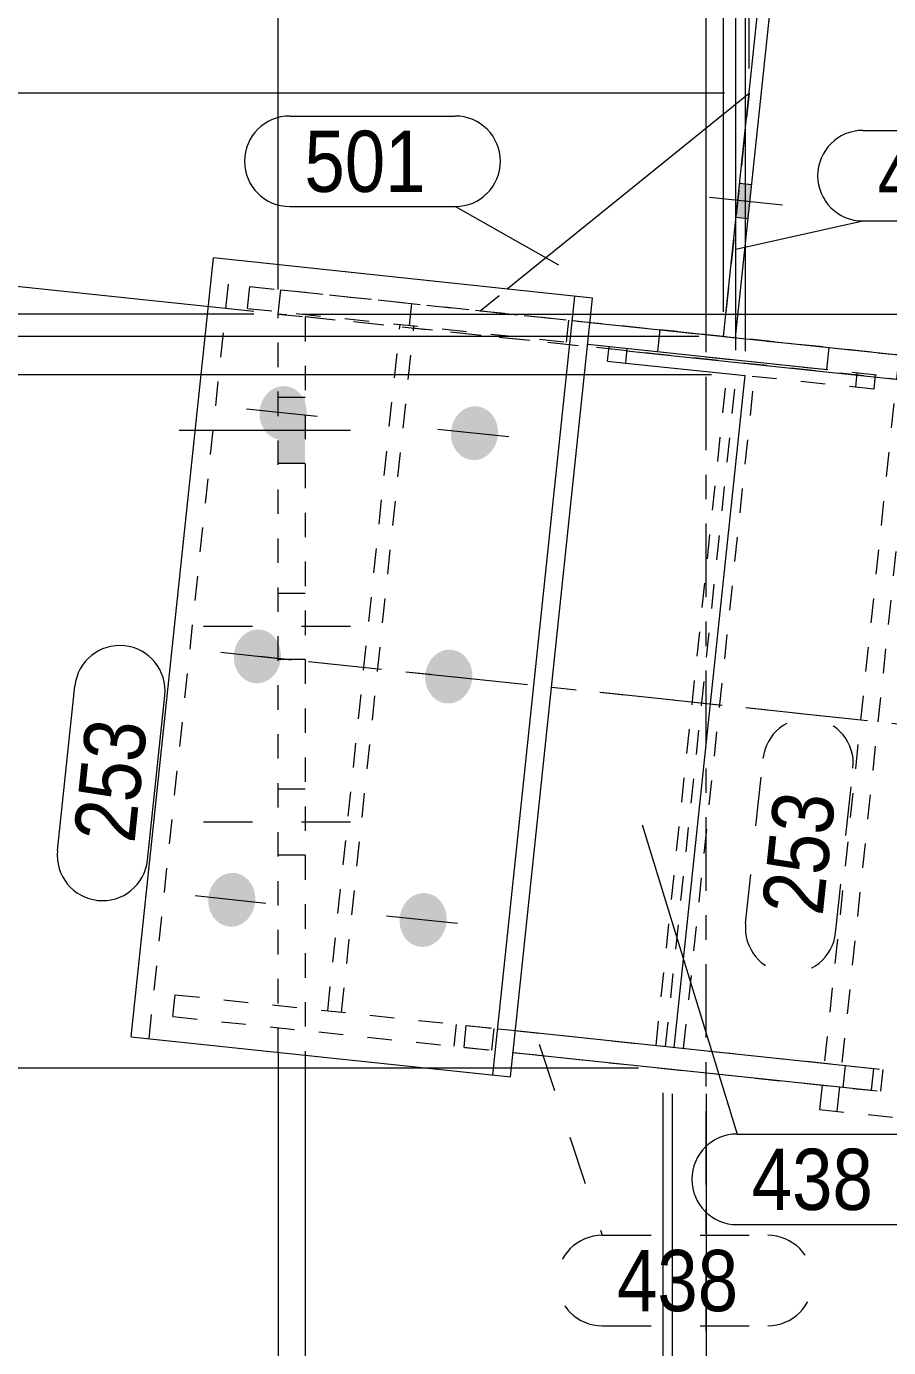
# Model space of a CAD drawing. Header units: millimetres. Extents: x 2 to 579, y 0 to 825.
# Drawn here: x 268 to 303.3, y 637.2 to 691.2 of the extents above; entities that cross this region are included whole.
import ezdxf

# ---------------------------------------------------------------- set-up
doc = ezdxf.new("R2010")
doc.units = ezdxf.units.MM
for name, pattern in [('XKITLINE00', [0]), ('XKITLINE01', [4, 1, -1, 1, -1]), ('XKITLINE02', [4, 2, -2]), ('XKITLINE03', [6, 3, -1, 1, -1])]:
    doc.linetypes.add(name, pattern=pattern)
for name, color, linetype, lineweight in [('Bolt', 3, 'Continuous', 0), ('Dimensions', 7, 'Continuous', 0), ('Part', 2, 'Continuous', 0), ('PartMark', 7, 'Continuous', 0)]:
    doc.layers.add(name, color=color, linetype=linetype, lineweight=lineweight)
doc.styles.add('ARIAL', font='ARIAL.TTF')

# ---------------------------------------------------------------- blocks, each defined once
blk = doc.blocks.new('*A7')
at = {"layer": 'Bolt'}
blk.add_hatch(color=3, dxfattribs=at).paths.add_polyline_path([(279.41, 673.358), (278.31, 673.358), (278.31, 676.058), (279.41, 676.058)], flags=17)
blk.add_hatch(color=3, dxfattribs=at).paths.add_polyline_path([(279.41, 673.358), (278.31, 673.358), (278.31, 676.058), (279.41, 676.058)], flags=17)
at = {"layer": 'Bolt', "color": 3, "linetype": 'XKITLINE00', "lineweight": 0}
for p, q in [((279.41, 676.058), (278.31, 676.058)), ((279.41, 676.058), (278.31, 676.058)), ((281.26, 674.708), (274.26, 674.708)), ((281.26, 674.708), (274.26, 674.708)), ((279.41, 673.358), (278.31, 673.358)), ((279.41, 673.358), (278.31, 673.358))]:
    blk.add_line(p, q, dxfattribs=at)
at = {"layer": 'Bolt', "color": 3, "linetype": 'XKITLINE02', "lineweight": 0}
for p, q in [((279.41, 668.058), (278.31, 668.058)), ((279.41, 668.058), (278.31, 668.058)), ((281.26, 666.708), (274.26, 666.708)), ((281.26, 666.708), (274.26, 666.708)), ((279.41, 665.358), (278.31, 665.358)), ((279.41, 665.358), (278.31, 665.358)), ((279.41, 660.058), (278.31, 660.058)), ((279.41, 660.058), (278.31, 660.058)), ((281.26, 658.708), (274.26, 658.708)), ((281.26, 658.708), (274.26, 658.708)), ((279.41, 657.358), (278.31, 657.358)), ((279.41, 657.358), (278.31, 657.358))]:
    blk.add_line(p, q, dxfattribs=at)
blk = doc.blocks.new('*A9')
at = {"layer": 'Bolt'}
for points in [[(298.116, 693.772), (298.613, 693.72), (298.466, 692.327), (297.969, 692.38)], [(298.116, 693.772), (298.613, 693.72), (298.466, 692.327), (297.969, 692.38)], [(297.172, 684.822), (297.669, 684.769), (297.522, 683.377), (297.025, 683.43)], [(297.172, 684.822), (297.669, 684.769), (297.522, 683.377), (297.025, 683.43)]]:
    blk.add_hatch(color=3, dxfattribs=at).paths.add_polyline_path(points, flags=17)
at = {"layer": 'Bolt', "color": 3, "linetype": 'XKITLINE00', "lineweight": 0}
for p, q in [((298.116, 693.772), (298.613, 693.72)), ((298.116, 693.772), (298.613, 693.72)), ((296.889, 693.198), (299.872, 692.883)), ((296.889, 693.198), (299.872, 692.883)), ((297.969, 692.38), (298.466, 692.327)), ((297.969, 692.38), (298.466, 692.327)), ((297.172, 684.822), (297.669, 684.769)), ((297.172, 684.822), (297.669, 684.769)), ((295.945, 684.247), (298.928, 683.933)), ((295.945, 684.247), (298.928, 683.933)), ((297.025, 683.43), (297.522, 683.377)), ((297.025, 683.43), (297.522, 683.377))]:
    blk.add_line(p, q, dxfattribs=at)
blk = doc.blocks.new('*A18')
at = {"layer": 'Bolt'}
for points in [[(279.46, 675.3), (279.456, 675.273), (279.452, 675.247), (279.447, 675.22), (279.442, 675.194), (279.436, 675.168), (279.429, 675.141), (279.422, 675.116), (279.415, 675.09), (279.407, 675.064), (279.398, 675.039), (279.389, 675.014), (279.379, 674.989), (279.368, 674.964), (279.358, 674.94), (279.346, 674.916), (279.334, 674.892), (279.322, 674.869), (279.309, 674.846), (279.296, 674.823), (279.282, 674.801), (279.268, 674.779), (279.253, 674.757), (279.238, 674.736), (279.222, 674.715), (279.206, 674.695), (279.19, 674.675), (279.173, 674.656), (279.156, 674.637), (279.138, 674.618), (279.12, 674.6), (279.101, 674.583), (279.083, 674.566), (279.064, 674.55), (279.044, 674.534), (279.024, 674.518), (279.004, 674.503), (278.984, 674.489), (278.963, 674.475), (278.942, 674.462), (278.921, 674.45), (278.9, 674.438), (278.878, 674.426), (278.856, 674.416), (278.834, 674.405), (278.811, 674.396), (278.789, 674.387), (278.766, 674.379), (278.743, 674.371), (278.72, 674.364), (278.697, 674.357), (278.674, 674.352), (278.651, 674.347), (278.627, 674.342), (278.604, 674.338), (278.58, 674.335), (278.557, 674.333), (278.533, 674.331), (278.509, 674.33), (278.486, 674.329), (278.462, 674.329), (278.438, 674.33), (278.415, 674.332), (278.391, 674.334), (278.368, 674.337), (278.345, 674.34), (278.321, 674.344), (278.298, 674.349), (278.275, 674.355), (278.252, 674.361), (278.23, 674.367), (278.207, 674.375), (278.185, 674.383), (278.162, 674.391), (278.14, 674.4), (278.119, 674.41), (278.097, 674.421), (278.076, 674.432), (278.055, 674.444), (278.034, 674.456), (278.014, 674.469), (277.993, 674.482), (277.974, 674.496), (277.954, 674.511), (277.935, 674.526), (277.916, 674.541), (277.898, 674.558), (277.879, 674.574), (277.862, 674.592), (277.844, 674.609), (277.827, 674.628), (277.811, 674.646), (277.795, 674.665), (277.779, 674.685), (277.764, 674.705), (277.749, 674.726), (277.734, 674.747), (277.721, 674.768), (277.707, 674.79), (277.694, 674.812), (277.682, 674.834), (277.67, 674.857), (277.658, 674.88), (277.647, 674.904), (277.637, 674.928), (277.627, 674.952), (277.618, 674.976), (277.609, 675.001), (277.601, 675.026), (277.593, 675.051), (277.586, 675.077), (277.579, 675.102), (277.573, 675.128), (277.567, 675.154), (277.562, 675.181), (277.558, 675.207), (277.554, 675.233), (277.551, 675.26), (277.548, 675.287), (277.546, 675.313), (277.545, 675.34), (277.544, 675.367), (277.543, 675.394), (277.544, 675.421), (277.544, 675.448), (277.546, 675.475), (277.548, 675.502), (277.55, 675.529), (277.553, 675.556), (277.557, 675.582), (277.561, 675.609), (277.566, 675.635), (277.572, 675.662), (277.578, 675.688), (277.584, 675.714), (277.591, 675.74), (277.599, 675.766), (277.607, 675.792), (277.616, 675.817), (277.625, 675.842), (277.635, 675.867), (277.645, 675.891), (277.656, 675.916), (277.667, 675.94), (277.679, 675.963), (277.691, 675.987), (277.704, 676.01), (277.718, 676.033), (277.731, 676.055), (277.746, 676.077), (277.76, 676.098), (277.776, 676.12), (277.791, 676.14), (277.807, 676.161), (277.824, 676.18), (277.841, 676.2), (277.858, 676.219), (277.876, 676.237), (277.894, 676.255), (277.912, 676.273), (277.931, 676.29), (277.95, 676.306), (277.969, 676.322), (277.989, 676.337), (278.009, 676.352), (278.03, 676.367), (278.05, 676.38), (278.071, 676.393), (278.093, 676.406), (278.114, 676.418), (278.136, 676.429), (278.158, 676.44), (278.18, 676.45), (278.202, 676.46), (278.225, 676.469), (278.247, 676.477), (278.27, 676.485), (278.293, 676.492), (278.316, 676.498), (278.34, 676.504), (278.363, 676.509), (278.386, 676.514), (278.41, 676.517), (278.433, 676.52), (278.457, 676.523), (278.481, 676.525), (278.504, 676.526), (278.528, 676.526), (278.551, 676.526), (278.575, 676.525), (278.599, 676.524), (278.622, 676.522), (278.646, 676.519), (278.669, 676.516), (278.692, 676.511), (278.715, 676.507), (278.738, 676.501), (278.761, 676.495), (278.784, 676.488), (278.807, 676.481), (278.829, 676.473), (278.851, 676.464), (278.873, 676.455), (278.895, 676.445), (278.916, 676.435), (278.938, 676.424), (278.959, 676.412), (278.979, 676.4), (279, 676.387), (279.02, 676.374), (279.04, 676.36), (279.059, 676.345), (279.079, 676.33), (279.097, 676.314), (279.116, 676.298), (279.134, 676.281), (279.152, 676.264), (279.169, 676.246), (279.186, 676.228), (279.203, 676.209), (279.219, 676.19), (279.235, 676.171), (279.25, 676.151), (279.265, 676.13), (279.279, 676.109), (279.293, 676.088), (279.306, 676.066), (279.319, 676.044), (279.332, 676.021), (279.344, 675.998), (279.355, 675.975), (279.366, 675.952), (279.377, 675.928), (279.386, 675.904), (279.396, 675.879), (279.405, 675.855), (279.413, 675.83), (279.421, 675.804), (279.428, 675.779), (279.435, 675.753), (279.441, 675.727), (279.446, 675.701), (279.451, 675.675), (279.456, 675.649), (279.459, 675.622), (279.463, 675.596), (279.465, 675.569), (279.467, 675.542), (279.469, 675.515), (279.47, 675.489), (279.47, 675.462), (279.47, 675.435), (279.469, 675.408), (279.468, 675.381), (279.466, 675.354), (279.463, 675.327)], [(287.286, 674.475), (287.282, 674.448), (287.278, 674.421), (287.273, 674.395), (287.268, 674.368), (287.262, 674.342), (287.255, 674.316), (287.248, 674.29), (287.24, 674.264), (287.232, 674.239), (287.223, 674.213), (287.214, 674.188), (287.204, 674.163), (287.194, 674.139), (287.183, 674.115), (287.172, 674.091), (287.16, 674.067), (287.148, 674.044), (287.135, 674.02), (287.122, 673.998), (287.108, 673.975), (287.093, 673.954), (287.079, 673.932), (287.064, 673.911), (287.048, 673.89), (287.032, 673.87), (287.015, 673.85), (286.999, 673.83), (286.981, 673.812), (286.964, 673.793), (286.946, 673.775), (286.927, 673.758), (286.908, 673.741), (286.889, 673.724), (286.87, 673.708), (286.85, 673.693), (286.83, 673.678), (286.81, 673.664), (286.789, 673.65), (286.768, 673.637), (286.747, 673.624), (286.725, 673.612), (286.703, 673.601), (286.682, 673.59), (286.659, 673.58), (286.637, 673.57), (286.615, 673.561), (286.592, 673.553), (286.569, 673.545), (286.546, 673.538), (286.523, 673.532), (286.5, 673.526), (286.476, 673.521), (286.453, 673.517), (286.429, 673.513), (286.406, 673.51), (286.382, 673.507), (286.359, 673.506), (286.335, 673.504), (286.311, 673.504), (286.288, 673.504), (286.264, 673.505), (286.241, 673.506), (286.217, 673.509), (286.194, 673.511), (286.17, 673.515), (286.147, 673.519), (286.124, 673.524), (286.101, 673.529), (286.078, 673.535), (286.055, 673.542), (286.033, 673.549), (286.01, 673.557), (285.988, 673.566), (285.966, 673.575), (285.944, 673.585), (285.923, 673.595), (285.902, 673.606), (285.881, 673.618), (285.86, 673.63), (285.839, 673.643), (285.819, 673.657), (285.799, 673.671), (285.78, 673.685), (285.761, 673.7), (285.742, 673.716), (285.723, 673.732), (285.705, 673.749), (285.687, 673.766), (285.67, 673.784), (285.653, 673.802), (285.636, 673.821), (285.62, 673.84), (285.605, 673.86), (285.589, 673.88), (285.575, 673.9), (285.56, 673.921), (285.546, 673.943), (285.533, 673.964), (285.52, 673.986), (285.507, 674.009), (285.495, 674.032), (285.484, 674.055), (285.473, 674.079), (285.463, 674.102), (285.453, 674.127), (285.443, 674.151), (285.434, 674.176), (285.426, 674.201), (285.418, 674.226), (285.411, 674.251), (285.405, 674.277), (285.399, 674.303), (285.393, 674.329), (285.388, 674.355), (285.384, 674.381), (285.38, 674.408), (285.377, 674.434), (285.374, 674.461), (285.372, 674.488), (285.37, 674.515), (285.369, 674.542), (285.369, 674.569), (285.369, 674.596), (285.37, 674.623), (285.371, 674.65), (285.373, 674.676), (285.376, 674.703), (285.379, 674.73), (285.383, 674.757), (285.387, 674.784), (285.392, 674.81), (285.397, 674.836), (285.403, 674.863), (285.41, 674.889), (285.417, 674.915), (285.424, 674.941), (285.433, 674.966), (285.441, 674.991), (285.451, 675.017), (285.46, 675.041), (285.471, 675.066), (285.482, 675.09), (285.493, 675.114), (285.505, 675.138), (285.517, 675.161), (285.53, 675.184), (285.543, 675.207), (285.557, 675.229), (285.571, 675.251), (285.586, 675.273), (285.601, 675.294), (285.617, 675.315), (285.633, 675.335), (285.649, 675.355), (285.666, 675.374), (285.684, 675.393), (285.701, 675.412), (285.719, 675.43), (285.738, 675.447), (285.756, 675.464), (285.776, 675.481), (285.795, 675.497), (285.815, 675.512), (285.835, 675.527), (285.855, 675.541), (285.876, 675.555), (285.897, 675.568), (285.918, 675.581), (285.94, 675.593), (285.961, 675.604), (285.983, 675.615), (286.005, 675.625), (286.028, 675.634), (286.05, 675.643), (286.073, 675.652), (286.096, 675.659), (286.119, 675.666), (286.142, 675.673), (286.165, 675.679), (286.189, 675.684), (286.212, 675.688), (286.235, 675.692), (286.259, 675.695), (286.283, 675.698), (286.306, 675.699), (286.33, 675.7), (286.354, 675.701), (286.377, 675.701), (286.401, 675.7), (286.424, 675.699), (286.448, 675.696), (286.471, 675.694), (286.495, 675.69), (286.518, 675.686), (286.541, 675.681), (286.564, 675.676), (286.587, 675.67), (286.61, 675.663), (286.632, 675.656), (286.655, 675.648), (286.677, 675.639), (286.699, 675.63), (286.72, 675.62), (286.742, 675.61), (286.763, 675.598), (286.784, 675.587), (286.805, 675.574), (286.826, 675.562), (286.846, 675.548), (286.866, 675.534), (286.885, 675.52), (286.904, 675.505), (286.923, 675.489), (286.942, 675.473), (286.96, 675.456), (286.978, 675.439), (286.995, 675.421), (287.012, 675.403), (287.028, 675.384), (287.045, 675.365), (287.06, 675.345), (287.076, 675.325), (287.09, 675.305), (287.105, 675.284), (287.119, 675.262), (287.132, 675.241), (287.145, 675.218), (287.157, 675.196), (287.169, 675.173), (287.181, 675.15), (287.192, 675.126), (287.202, 675.102), (287.212, 675.078), (287.222, 675.054), (287.23, 675.029), (287.239, 675.004), (287.246, 674.979), (287.254, 674.954), (287.26, 674.928), (287.266, 674.902), (287.272, 674.876), (287.277, 674.85), (287.281, 674.823), (287.285, 674.797), (287.288, 674.77), (287.291, 674.744), (287.293, 674.717), (287.295, 674.69), (287.295, 674.663), (287.296, 674.636), (287.296, 674.609), (287.295, 674.582), (287.293, 674.555), (287.291, 674.528), (287.289, 674.502)], [(278.411, 665.355), (278.407, 665.329), (278.403, 665.302), (278.398, 665.275), (278.393, 665.249), (278.387, 665.223), (278.38, 665.197), (278.373, 665.171), (278.366, 665.145), (278.358, 665.119), (278.349, 665.094), (278.34, 665.069), (278.33, 665.044), (278.319, 665.02), (278.309, 664.995), (278.297, 664.971), (278.285, 664.947), (278.273, 664.924), (278.26, 664.901), (278.247, 664.878), (278.233, 664.856), (278.219, 664.834), (278.204, 664.813), (278.189, 664.791), (278.173, 664.771), (278.157, 664.75), (278.141, 664.73), (278.124, 664.711), (278.107, 664.692), (278.089, 664.674), (278.071, 664.656), (278.053, 664.638), (278.034, 664.621), (278.015, 664.605), (277.995, 664.589), (277.975, 664.573), (277.955, 664.559), (277.935, 664.544), (277.914, 664.531), (277.893, 664.517), (277.872, 664.505), (277.851, 664.493), (277.829, 664.481), (277.807, 664.471), (277.785, 664.461), (277.762, 664.451), (277.74, 664.442), (277.717, 664.434), (277.694, 664.426), (277.671, 664.419), (277.648, 664.413), (277.625, 664.407), (277.602, 664.402), (277.578, 664.397), (277.555, 664.394), (277.531, 664.39), (277.508, 664.388), (277.484, 664.386), (277.46, 664.385), (277.437, 664.384), (277.413, 664.385), (277.389, 664.385), (277.366, 664.387), (277.342, 664.389), (277.319, 664.392), (277.296, 664.395), (277.272, 664.399), (277.249, 664.404), (277.226, 664.41), (277.203, 664.416), (277.181, 664.422), (277.158, 664.43), (277.136, 664.438), (277.113, 664.446), (277.091, 664.456), (277.07, 664.465), (277.048, 664.476), (277.027, 664.487), (277.006, 664.499), (276.985, 664.511), (276.965, 664.524), (276.945, 664.537), (276.925, 664.551), (276.905, 664.566), (276.886, 664.581), (276.867, 664.597), (276.849, 664.613), (276.83, 664.63), (276.813, 664.647), (276.795, 664.664), (276.778, 664.683), (276.762, 664.701), (276.746, 664.721), (276.73, 664.74), (276.715, 664.76), (276.7, 664.781), (276.686, 664.802), (276.672, 664.823), (276.658, 664.845), (276.645, 664.867), (276.633, 664.89), (276.621, 664.912), (276.609, 664.936), (276.598, 664.959), (276.588, 664.983), (276.578, 665.007), (276.569, 665.032), (276.56, 665.056), (276.552, 665.081), (276.544, 665.107), (276.537, 665.132), (276.53, 665.158), (276.524, 665.183), (276.518, 665.209), (276.513, 665.236), (276.509, 665.262), (276.505, 665.288), (276.502, 665.315), (276.499, 665.342), (276.497, 665.369), (276.496, 665.395), (276.495, 665.422), (276.494, 665.449), (276.495, 665.476), (276.495, 665.503), (276.497, 665.53), (276.499, 665.557), (276.501, 665.584), (276.504, 665.611), (276.508, 665.637), (276.512, 665.664), (276.517, 665.691), (276.523, 665.717), (276.529, 665.743), (276.535, 665.769), (276.542, 665.795), (276.55, 665.821), (276.558, 665.847), (276.567, 665.872), (276.576, 665.897), (276.586, 665.922), (276.596, 665.947), (276.607, 665.971), (276.618, 665.995), (276.63, 666.019), (276.642, 666.042), (276.655, 666.065), (276.669, 666.088), (276.682, 666.11), (276.697, 666.132), (276.711, 666.154), (276.727, 666.175), (276.742, 666.195), (276.758, 666.216), (276.775, 666.236), (276.792, 666.255), (276.809, 666.274), (276.827, 666.292), (276.845, 666.31), (276.863, 666.328), (276.882, 666.345), (276.901, 666.361), (276.92, 666.377), (276.94, 666.393), (276.96, 666.407), (276.981, 666.422), (277.001, 666.436), (277.022, 666.449), (277.044, 666.461), (277.065, 666.473), (277.087, 666.485), (277.109, 666.495), (277.131, 666.506), (277.153, 666.515), (277.176, 666.524), (277.198, 666.532), (277.221, 666.54), (277.244, 666.547), (277.267, 666.553), (277.291, 666.559), (277.314, 666.564), (277.337, 666.569), (277.361, 666.572), (277.384, 666.576), (277.408, 666.578), (277.432, 666.58), (277.455, 666.581), (277.479, 666.582), (277.503, 666.581), (277.526, 666.581), (277.55, 666.579), (277.573, 666.577), (277.597, 666.574), (277.62, 666.571), (277.643, 666.567), (277.666, 666.562), (277.689, 666.556), (277.712, 666.55), (277.735, 666.544), (277.758, 666.536), (277.78, 666.528), (277.802, 666.52), (277.824, 666.51), (277.846, 666.501), (277.867, 666.49), (277.889, 666.479), (277.91, 666.467), (277.93, 666.455), (277.951, 666.442), (277.971, 666.429), (277.991, 666.415), (278.01, 666.4), (278.03, 666.385), (278.048, 666.369), (278.067, 666.353), (278.085, 666.337), (278.103, 666.319), (278.12, 666.302), (278.137, 666.283), (278.154, 666.265), (278.17, 666.245), (278.186, 666.226), (278.201, 666.206), (278.216, 666.185), (278.23, 666.164), (278.244, 666.143), (278.257, 666.121), (278.27, 666.099), (278.283, 666.077), (278.295, 666.054), (278.306, 666.03), (278.317, 666.007), (278.328, 665.983), (278.338, 665.959), (278.347, 665.934), (278.356, 665.91), (278.364, 665.885), (278.372, 665.86), (278.379, 665.834), (278.386, 665.808), (278.392, 665.783), (278.397, 665.757), (278.402, 665.73), (278.407, 665.704), (278.41, 665.678), (278.414, 665.651), (278.416, 665.624), (278.418, 665.597), (278.42, 665.571), (278.421, 665.544), (278.421, 665.517), (278.421, 665.49), (278.42, 665.463), (278.419, 665.436), (278.417, 665.409), (278.414, 665.382)], [(286.237, 664.53), (286.233, 664.503), (286.229, 664.477), (286.224, 664.45), (286.219, 664.424), (286.213, 664.397), (286.206, 664.371), (286.199, 664.345), (286.191, 664.319), (286.183, 664.294), (286.175, 664.269), (286.165, 664.244), (286.155, 664.219), (286.145, 664.194), (286.134, 664.17), (286.123, 664.146), (286.111, 664.122), (286.099, 664.099), (286.086, 664.076), (286.073, 664.053), (286.059, 664.031), (286.045, 664.009), (286.03, 663.987), (286.015, 663.966), (285.999, 663.945), (285.983, 663.925), (285.967, 663.905), (285.95, 663.886), (285.932, 663.867), (285.915, 663.848), (285.897, 663.83), (285.878, 663.813), (285.859, 663.796), (285.84, 663.779), (285.821, 663.763), (285.801, 663.748), (285.781, 663.733), (285.761, 663.719), (285.74, 663.705), (285.719, 663.692), (285.698, 663.679), (285.676, 663.667), (285.655, 663.656), (285.633, 663.645), (285.61, 663.635), (285.588, 663.626), (285.566, 663.617), (285.543, 663.608), (285.52, 663.601), (285.497, 663.594), (285.474, 663.587), (285.451, 663.581), (285.427, 663.576), (285.404, 663.572), (285.38, 663.568), (285.357, 663.565), (285.333, 663.563), (285.31, 663.561), (285.286, 663.56), (285.262, 663.559), (285.239, 663.559), (285.215, 663.56), (285.192, 663.562), (285.168, 663.564), (285.145, 663.566), (285.121, 663.57), (285.098, 663.574), (285.075, 663.579), (285.052, 663.584), (285.029, 663.59), (285.006, 663.597), (284.984, 663.604), (284.961, 663.612), (284.939, 663.621), (284.917, 663.63), (284.895, 663.64), (284.874, 663.651), (284.853, 663.662), (284.832, 663.673), (284.811, 663.686), (284.79, 663.698), (284.77, 663.712), (284.75, 663.726), (284.731, 663.74), (284.712, 663.756), (284.693, 663.771), (284.674, 663.787), (284.656, 663.804), (284.638, 663.821), (284.621, 663.839), (284.604, 663.857), (284.588, 663.876), (284.571, 663.895), (284.556, 663.915), (284.54, 663.935), (284.526, 663.955), (284.511, 663.976), (284.497, 663.998), (284.484, 664.019), (284.471, 664.042), (284.458, 664.064), (284.446, 664.087), (284.435, 664.11), (284.424, 664.134), (284.414, 664.158), (284.404, 664.182), (284.394, 664.206), (284.386, 664.231), (284.377, 664.256), (284.37, 664.281), (284.362, 664.307), (284.356, 664.332), (284.35, 664.358), (284.344, 664.384), (284.339, 664.41), (284.335, 664.437), (284.331, 664.463), (284.328, 664.49), (284.325, 664.516), (284.323, 664.543), (284.321, 664.57), (284.32, 664.597), (284.32, 664.624), (284.32, 664.651), (284.321, 664.678), (284.322, 664.705), (284.324, 664.732), (284.327, 664.758), (284.33, 664.785), (284.334, 664.812), (284.338, 664.839), (284.343, 664.865), (284.348, 664.892), (284.354, 664.918), (284.361, 664.944), (284.368, 664.97), (284.376, 664.996), (284.384, 665.021), (284.392, 665.047), (284.402, 665.072), (284.411, 665.097), (284.422, 665.121), (284.433, 665.145), (284.444, 665.169), (284.456, 665.193), (284.468, 665.217), (284.481, 665.24), (284.494, 665.262), (284.508, 665.285), (284.522, 665.307), (284.537, 665.328), (284.552, 665.349), (284.568, 665.37), (284.584, 665.39), (284.6, 665.41), (284.617, 665.43), (284.635, 665.449), (284.652, 665.467), (284.67, 665.485), (284.689, 665.502), (284.708, 665.519), (284.727, 665.536), (284.746, 665.552), (284.766, 665.567), (284.786, 665.582), (284.806, 665.596), (284.827, 665.61), (284.848, 665.623), (284.869, 665.636), (284.891, 665.648), (284.912, 665.659), (284.934, 665.67), (284.956, 665.68), (284.979, 665.69), (285.001, 665.699), (285.024, 665.707), (285.047, 665.715), (285.07, 665.722), (285.093, 665.728), (285.116, 665.734), (285.14, 665.739), (285.163, 665.743), (285.186, 665.747), (285.21, 665.75), (285.234, 665.753), (285.257, 665.754), (285.281, 665.756), (285.305, 665.756), (285.328, 665.756), (285.352, 665.755), (285.375, 665.754), (285.399, 665.752), (285.422, 665.749), (285.446, 665.745), (285.469, 665.741), (285.492, 665.736), (285.515, 665.731), (285.538, 665.725), (285.561, 665.718), (285.583, 665.711), (285.606, 665.703), (285.628, 665.694), (285.65, 665.685), (285.672, 665.675), (285.693, 665.665), (285.714, 665.654), (285.735, 665.642), (285.756, 665.63), (285.777, 665.617), (285.797, 665.603), (285.817, 665.589), (285.836, 665.575), (285.855, 665.56), (285.874, 665.544), (285.893, 665.528), (285.911, 665.511), (285.929, 665.494), (285.946, 665.476), (285.963, 665.458), (285.979, 665.439), (285.996, 665.42), (286.011, 665.4), (286.027, 665.38), (286.041, 665.36), (286.056, 665.339), (286.07, 665.317), (286.083, 665.296), (286.096, 665.274), (286.108, 665.251), (286.12, 665.228), (286.132, 665.205), (286.143, 665.181), (286.153, 665.158), (286.163, 665.133), (286.173, 665.109), (286.181, 665.084), (286.19, 665.059), (286.197, 665.034), (286.205, 665.009), (286.211, 664.983), (286.217, 664.957), (286.223, 664.931), (286.228, 664.905), (286.232, 664.879), (286.236, 664.852), (286.239, 664.826), (286.242, 664.799), (286.244, 664.772), (286.246, 664.745), (286.247, 664.718), (286.247, 664.691), (286.247, 664.664), (286.246, 664.637), (286.244, 664.611), (286.242, 664.584), (286.24, 664.557)], [(277.362, 655.41), (277.359, 655.384), (277.354, 655.357), (277.349, 655.331), (277.344, 655.304), (277.338, 655.278), (277.332, 655.252), (277.324, 655.226), (277.317, 655.2), (277.309, 655.175), (277.3, 655.149), (277.291, 655.124), (277.281, 655.099), (277.271, 655.075), (277.26, 655.05), (277.248, 655.026), (277.237, 655.003), (277.224, 654.979), (277.211, 654.956), (277.198, 654.934), (277.184, 654.911), (277.17, 654.889), (277.155, 654.868), (277.14, 654.847), (277.124, 654.826), (277.108, 654.806), (277.092, 654.786), (277.075, 654.766), (277.058, 654.747), (277.04, 654.729), (277.022, 654.711), (277.004, 654.693), (276.985, 654.676), (276.966, 654.66), (276.946, 654.644), (276.926, 654.629), (276.906, 654.614), (276.886, 654.599), (276.865, 654.586), (276.844, 654.573), (276.823, 654.56), (276.802, 654.548), (276.78, 654.537), (276.758, 654.526), (276.736, 654.516), (276.713, 654.506), (276.691, 654.497), (276.668, 654.489), (276.645, 654.481), (276.622, 654.474), (276.599, 654.468), (276.576, 654.462), (276.553, 654.457), (276.529, 654.453), (276.506, 654.449), (276.482, 654.446), (276.459, 654.443), (276.435, 654.441), (276.411, 654.44), (276.388, 654.44), (276.364, 654.44), (276.341, 654.441), (276.317, 654.442), (276.293, 654.444), (276.27, 654.447), (276.247, 654.451), (276.223, 654.455), (276.2, 654.459), (276.177, 654.465), (276.154, 654.471), (276.132, 654.478), (276.109, 654.485), (276.087, 654.493), (276.065, 654.502), (276.043, 654.511), (276.021, 654.521), (275.999, 654.531), (275.978, 654.542), (275.957, 654.554), (275.936, 654.566), (275.916, 654.579), (275.896, 654.592), (275.876, 654.606), (275.856, 654.621), (275.837, 654.636), (275.818, 654.652), (275.8, 654.668), (275.782, 654.685), (275.764, 654.702), (275.746, 654.72), (275.729, 654.738), (275.713, 654.757), (275.697, 654.776), (275.681, 654.795), (275.666, 654.815), (275.651, 654.836), (275.637, 654.857), (275.623, 654.878), (275.609, 654.9), (275.596, 654.922), (275.584, 654.945), (275.572, 654.968), (275.56, 654.991), (275.549, 655.014), (275.539, 655.038), (275.529, 655.062), (275.52, 655.087), (275.511, 655.111), (275.503, 655.136), (275.495, 655.162), (275.488, 655.187), (275.481, 655.213), (275.475, 655.239), (275.469, 655.265), (275.464, 655.291), (275.46, 655.317), (275.456, 655.344), (275.453, 655.37), (275.45, 655.397), (275.448, 655.424), (275.447, 655.451), (275.446, 655.477), (275.445, 655.504), (275.446, 655.531), (275.446, 655.558), (275.448, 655.585), (275.45, 655.612), (275.452, 655.639), (275.456, 655.666), (275.459, 655.693), (275.463, 655.719), (275.468, 655.746), (275.474, 655.772), (275.48, 655.799), (275.486, 655.825), (275.493, 655.851), (275.501, 655.876), (275.509, 655.902), (275.518, 655.927), (275.527, 655.952), (275.537, 655.977), (275.547, 656.002), (275.558, 656.026), (275.569, 656.05), (275.581, 656.074), (275.594, 656.097), (275.606, 656.12), (275.62, 656.143), (275.634, 656.165), (275.648, 656.187), (275.663, 656.209), (275.678, 656.23), (275.693, 656.251), (275.709, 656.271), (275.726, 656.291), (275.743, 656.31), (275.76, 656.329), (275.778, 656.348), (275.796, 656.366), (275.814, 656.383), (275.833, 656.4), (275.852, 656.416), (275.871, 656.432), (275.891, 656.448), (275.911, 656.463), (275.932, 656.477), (275.952, 656.491), (275.973, 656.504), (275.995, 656.516), (276.016, 656.528), (276.038, 656.54), (276.06, 656.551), (276.082, 656.561), (276.104, 656.57), (276.127, 656.579), (276.149, 656.587), (276.172, 656.595), (276.195, 656.602), (276.218, 656.609), (276.242, 656.614), (276.265, 656.619), (276.288, 656.624), (276.312, 656.628), (276.335, 656.631), (276.359, 656.633), (276.383, 656.635), (276.406, 656.636), (276.43, 656.637), (276.454, 656.637), (276.477, 656.636), (276.501, 656.634), (276.524, 656.632), (276.548, 656.629), (276.571, 656.626), (276.594, 656.622), (276.617, 656.617), (276.64, 656.612), (276.663, 656.605), (276.686, 656.599), (276.709, 656.591), (276.731, 656.583), (276.753, 656.575), (276.775, 656.566), (276.797, 656.556), (276.818, 656.545), (276.84, 656.534), (276.861, 656.523), (276.881, 656.51), (276.902, 656.497), (276.922, 656.484), (276.942, 656.47), (276.961, 656.455), (276.981, 656.44), (277, 656.425), (277.018, 656.408), (277.036, 656.392), (277.054, 656.374), (277.071, 656.357), (277.088, 656.339), (277.105, 656.32), (277.121, 656.301), (277.137, 656.281), (277.152, 656.261), (277.167, 656.24), (277.181, 656.219), (277.195, 656.198), (277.208, 656.176), (277.221, 656.154), (277.234, 656.132), (277.246, 656.109), (277.257, 656.086), (277.268, 656.062), (277.279, 656.038), (277.289, 656.014), (277.298, 655.99), (277.307, 655.965), (277.315, 655.94), (277.323, 655.915), (277.33, 655.889), (277.337, 655.864), (277.343, 655.838), (277.348, 655.812), (277.353, 655.786), (277.358, 655.759), (277.361, 655.733), (277.365, 655.706), (277.367, 655.679), (277.369, 655.653), (277.371, 655.626), (277.372, 655.599), (277.372, 655.572), (277.372, 655.545), (277.371, 655.518), (277.37, 655.491), (277.368, 655.464), (277.365, 655.437)], [(285.188, 654.585), (285.184, 654.558), (285.18, 654.532), (285.175, 654.505), (285.17, 654.479), (285.164, 654.452), (285.157, 654.426), (285.15, 654.4), (285.142, 654.375), (285.134, 654.349), (285.126, 654.324), (285.116, 654.299), (285.107, 654.274), (285.096, 654.249), (285.085, 654.225), (285.074, 654.201), (285.062, 654.177), (285.05, 654.154), (285.037, 654.131), (285.024, 654.108), (285.01, 654.086), (284.996, 654.064), (284.981, 654.042), (284.966, 654.021), (284.95, 654), (284.934, 653.98), (284.918, 653.96), (284.901, 653.941), (284.883, 653.922), (284.866, 653.903), (284.848, 653.885), (284.829, 653.868), (284.81, 653.851), (284.791, 653.834), (284.772, 653.819), (284.752, 653.803), (284.732, 653.788), (284.712, 653.774), (284.691, 653.76), (284.67, 653.747), (284.649, 653.735), (284.627, 653.723), (284.606, 653.711), (284.584, 653.7), (284.562, 653.69), (284.539, 653.681), (284.517, 653.672), (284.494, 653.664), (284.471, 653.656), (284.448, 653.649), (284.425, 653.642), (284.402, 653.637), (284.378, 653.632), (284.355, 653.627), (284.332, 653.623), (284.308, 653.62), (284.284, 653.618), (284.261, 653.616), (284.237, 653.615), (284.213, 653.614), (284.19, 653.614), (284.166, 653.615), (284.143, 653.617), (284.119, 653.619), (284.096, 653.622), (284.072, 653.625), (284.049, 653.629), (284.026, 653.634), (284.003, 653.639), (283.98, 653.645), (283.957, 653.652), (283.935, 653.66), (283.912, 653.668), (283.89, 653.676), (283.868, 653.685), (283.846, 653.695), (283.825, 653.706), (283.804, 653.717), (283.783, 653.728), (283.762, 653.741), (283.741, 653.754), (283.721, 653.767), (283.701, 653.781), (283.682, 653.796), (283.663, 653.811), (283.644, 653.826), (283.625, 653.843), (283.607, 653.859), (283.589, 653.876), (283.572, 653.894), (283.555, 653.912), (283.539, 653.931), (283.522, 653.95), (283.507, 653.97), (283.491, 653.99), (283.477, 654.011), (283.462, 654.032), (283.448, 654.053), (283.435, 654.075), (283.422, 654.097), (283.41, 654.119), (283.398, 654.142), (283.386, 654.165), (283.375, 654.189), (283.365, 654.213), (283.355, 654.237), (283.345, 654.261), (283.337, 654.286), (283.328, 654.311), (283.321, 654.336), (283.313, 654.362), (283.307, 654.387), (283.301, 654.413), (283.295, 654.439), (283.29, 654.465), (283.286, 654.492), (283.282, 654.518), (283.279, 654.545), (283.276, 654.572), (283.274, 654.598), (283.272, 654.625), (283.271, 654.652), (283.271, 654.679), (283.271, 654.706), (283.272, 654.733), (283.274, 654.76), (283.276, 654.787), (283.278, 654.814), (283.281, 654.84), (283.285, 654.867), (283.289, 654.894), (283.294, 654.92), (283.299, 654.947), (283.305, 654.973), (283.312, 654.999), (283.319, 655.025), (283.327, 655.051), (283.335, 655.076), (283.343, 655.102), (283.353, 655.127), (283.363, 655.152), (283.373, 655.176), (283.384, 655.201), (283.395, 655.225), (283.407, 655.248), (283.419, 655.272), (283.432, 655.295), (283.445, 655.317), (283.459, 655.34), (283.473, 655.362), (283.488, 655.383), (283.503, 655.404), (283.519, 655.425), (283.535, 655.445), (283.551, 655.465), (283.568, 655.485), (283.586, 655.504), (283.603, 655.522), (283.621, 655.54), (283.64, 655.558), (283.659, 655.575), (283.678, 655.591), (283.697, 655.607), (283.717, 655.622), (283.737, 655.637), (283.757, 655.652), (283.778, 655.665), (283.799, 655.678), (283.82, 655.691), (283.842, 655.703), (283.863, 655.714), (283.885, 655.725), (283.908, 655.735), (283.93, 655.745), (283.952, 655.754), (283.975, 655.762), (283.998, 655.77), (284.021, 655.777), (284.044, 655.783), (284.067, 655.789), (284.091, 655.794), (284.114, 655.798), (284.138, 655.802), (284.161, 655.805), (284.185, 655.808), (284.208, 655.81), (284.232, 655.811), (284.256, 655.811), (284.279, 655.811), (284.303, 655.81), (284.326, 655.809), (284.35, 655.807), (284.373, 655.804), (284.397, 655.8), (284.42, 655.796), (284.443, 655.792), (284.466, 655.786), (284.489, 655.78), (284.512, 655.773), (284.534, 655.766), (284.557, 655.758), (284.579, 655.749), (284.601, 655.74), (284.623, 655.73), (284.644, 655.72), (284.665, 655.709), (284.686, 655.697), (284.707, 655.685), (284.728, 655.672), (284.748, 655.659), (284.768, 655.645), (284.787, 655.63), (284.806, 655.615), (284.825, 655.599), (284.844, 655.583), (284.862, 655.566), (284.88, 655.549), (284.897, 655.531), (284.914, 655.513), (284.931, 655.494), (284.947, 655.475), (284.962, 655.456), (284.978, 655.435), (284.992, 655.415), (285.007, 655.394), (285.021, 655.373), (285.034, 655.351), (285.047, 655.329), (285.06, 655.306), (285.072, 655.283), (285.083, 655.26), (285.094, 655.237), (285.104, 655.213), (285.114, 655.189), (285.124, 655.164), (285.132, 655.139), (285.141, 655.115), (285.149, 655.089), (285.156, 655.064), (285.162, 655.038), (285.168, 655.012), (285.174, 654.986), (285.179, 654.96), (285.183, 654.934), (285.187, 654.907), (285.19, 654.881), (285.193, 654.854), (285.195, 654.827), (285.197, 654.8), (285.198, 654.773), (285.198, 654.747), (285.198, 654.72), (285.197, 654.693), (285.196, 654.666), (285.194, 654.639), (285.191, 654.612)]]:
    blk.add_hatch(color=3, dxfattribs=at).paths.add_polyline_path(points, flags=17)
at = {"layer": 'Bolt', "color": 3, "linetype": 'XKITLINE00', "lineweight": 0}
for p, q in [((279.906, 675.28), (277.011, 675.586)), ((287.732, 674.455), (284.836, 674.76)), ((278.857, 665.335), (275.962, 665.641)), ((286.683, 664.51), (283.787, 664.815)), ((277.808, 655.391), (274.913, 655.696)), ((285.634, 654.565), (282.738, 654.871))]:
    blk.add_line(p, q, dxfattribs=at)
blk = doc.blocks.new('*A19')
at = {"layer": 'Part', "color": 7, "linetype": 'XKITLINE03', "lineweight": 0}
blk.add_line((295.81, 595.907), (295.81, 687.625), dxfattribs=at)
at = {"layer": 'Part', "color": 7, "linetype": 'XKITLINE01', "lineweight": 0}
for p, q in [((278.31, 649.304), (278.31, 679.471)), ((278.31, 679.471), (279.41, 679.355)), ((312.21, 675.895), (279.41, 679.355)), ((279.41, 679.355), (279.41, 595.907))]:
    blk.add_line(p, q, dxfattribs=at)
at = {"layer": 'Part', "color": 2, "linetype": 'XKITLINE00', "lineweight": 0}
for p, q in [((278.31, 649.304), (278.31, 595.907)), ((279.41, 649.188), (279.41, 595.907))]:
    blk.add_line(p, q, dxfattribs=at)
blk = doc.blocks.new('*A24')
at = {"layer": 'Part', "color": 7, "linetype": 'XKITLINE01', "lineweight": 0}
for p, q in [((278.31, 679.471), (278.415, 680.465)), ((278.415, 680.465), (300.834, 678.101)), ((292.568, 677.967), (278.31, 679.471))]:
    blk.add_line(p, q, dxfattribs=at)
at = {"layer": 'Part', "color": 2, "linetype": 'XKITLINE00', "lineweight": 0}
for p, q in [((300.834, 678.101), (313.415, 676.774)), ((292.568, 677.967), (313.31, 675.779)), ((313.415, 676.774), (313.31, 675.779))]:
    blk.add_line(p, q, dxfattribs=at)
blk = doc.blocks.new('*A27')
at = {"layer": 'Part', "color": 2, "linetype": 'XKITLINE00', "lineweight": 0}
for p, q in [((296.511, 678.557), (298.399, 696.457)), ((297.008, 678.504), (298.896, 696.405)), ((298.399, 696.457), (298.896, 696.405))]:
    blk.add_line(p, q, dxfattribs=at)
at = {"layer": 'Part', "color": 7, "linetype": 'XKITLINE01', "lineweight": 0}
blk.add_line((296.511, 678.557), (297.008, 678.504), dxfattribs=at)
blk = doc.blocks.new('*A28')
at = {"layer": 'Part', "color": 2, "linetype": 'XKITLINE00', "lineweight": 0}
blk.add_line((287.666, 680.495), (297.56, 688.501), dxfattribs=at)
at = {"layer": 'Part', "color": 7, "linetype": 'XKITLINE01', "lineweight": 0}
for p, q in [((297.56, 688.501), (296.511, 678.557)), ((286.566, 679.606), (287.666, 680.495)), ((286.566, 679.606), (296.511, 678.557))]:
    blk.add_line(p, q, dxfattribs=at)
blk = doc.blocks.new('*A39')
at = {"layer": 'Part', "color": 7, "linetype": 'XKITLINE01', "lineweight": 0}
for p, q in [((277.052, 679.704), (277.147, 680.599)), ((277.147, 680.599), (291.059, 679.132)), ((277.052, 679.704), (290.965, 678.237)), ((283.679, 679.005), (283.773, 679.9)), ((290.095, 678.328), (290.189, 679.223)), ((280.333, 651.002), (283.291, 679.046)), ((280.898, 650.942), (283.856, 678.986)), ((291.776, 677.548), (291.839, 678.144)), ((291.776, 677.548), (292.516, 677.47)), ((293.759, 649.585), (296.655, 677.033)), ((274, 650.765), (274.094, 651.66)), ((274.094, 651.66), (288.006, 650.192)), ((274, 650.765), (287.912, 649.297)), ((285.504, 649.551), (285.599, 650.446)), ((287.043, 649.389), (287.137, 650.284)), ((287.283, 650.269), (288.006, 650.192))]:
    blk.add_line(p, q, dxfattribs=at)
at = {"layer": 'Part', "color": 2, "linetype": 'XKITLINE00', "lineweight": 0}
for p, q in [((291.059, 679.132), (300.834, 678.101)), ((290.965, 678.237), (300.74, 677.206)), ((292.516, 677.47), (292.579, 678.066)), ((300.74, 677.206), (300.834, 678.101)), ((292.516, 677.47), (297.394, 676.955)), ((294.499, 649.507), (297.394, 676.955)), ((288.006, 650.192), (302.66, 648.647)), ((287.912, 649.297), (302.565, 647.752)), ((302.565, 647.752), (302.66, 648.647))]:
    blk.add_line(p, q, dxfattribs=at)
at = {"layer": 'Part', "color": 7, "linetype": 'XKITLINE03', "lineweight": 0}
blk.add_line((300.434, 663.06), (277.268, 665.503), dxfattribs=at)
blk = doc.blocks.new('*A40')
at = {"layer": 'Part', "color": 7, "linetype": 'XKITLINE01', "lineweight": 0}
for p, q in [((293.915, 678.83), (293.821, 677.935)), ((304.56, 677.708), (293.915, 678.83)), ((300.834, 678.101), (313.415, 676.774)), ((293.821, 677.935), (313.32, 675.879)), ((304.466, 676.813), (304.56, 677.708)), ((294.146, 649.545), (297.041, 676.992)), ((302.658, 676.4), (297.041, 676.992)), ((301.919, 676.478), (301.982, 677.075)), ((302.721, 676.997), (302.658, 676.4)), ((310.882, 676.136), (310.977, 677.031)), ((294.885, 649.467), (297.78, 676.914)), ((307.746, 648.11), (310.704, 676.154)), ((308.312, 648.05), (311.27, 676.095)), ((285.985, 650.405), (285.891, 649.51)), ((285.985, 650.405), (313.31, 647.523)), ((285.891, 649.51), (313.31, 646.618)), ((301.413, 647.873), (301.508, 648.768)), ((302.952, 647.711), (303.046, 648.606))]:
    blk.add_line(p, q, dxfattribs=at)
at = {"layer": 'Part', "color": 2, "linetype": 'XKITLINE00', "lineweight": 0}
for p, q in [((313.415, 676.774), (317.603, 676.332)), ((313.32, 675.879), (317.508, 675.437)), ((317.508, 675.437), (317.603, 676.332)), ((313.31, 647.523), (314.55, 647.392)), ((314.456, 646.497), (314.55, 647.392)), ((313.31, 646.618), (314.456, 646.497))]:
    blk.add_line(p, q, dxfattribs=at)
at = {"layer": 'Part', "color": 7, "linetype": 'XKITLINE03', "lineweight": 0}
blk.add_line((314.334, 661.593), (291.168, 664.037), dxfattribs=at)
blk = doc.blocks.new('*A41')
at = {"layer": 'Part', "color": 7, "linetype": 'XKITLINE01', "lineweight": 0}
for p, q in [((301.163, 646.894), (304.519, 678.717)), ((303.691, 677.799), (300.439, 646.97)), ((317.866, 670.495), (316.975, 662.048)), ((318.598, 670.495), (317.752, 662.471)), ((300.439, 646.97), (313.31, 645.613))]:
    blk.add_line(p, q, dxfattribs=at)
at = {"layer": 'Part', "color": 2, "linetype": 'XKITLINE00', "lineweight": 0}
for p, q in [((303.795, 678.794), (303.691, 677.799)), ((303.795, 678.794), (319.301, 677.158)), ((318.577, 677.235), (317.866, 670.495)), ((319.301, 677.158), (318.598, 670.495)), ((317.752, 662.471), (315.945, 645.335)), ((316.975, 662.048), (315.221, 645.411)), ((313.31, 645.613), (315.945, 645.335))]:
    blk.add_line(p, q, dxfattribs=at)
blk = doc.blocks.new('*A42')
at = {"layer": 'Part', "color": 2, "linetype": 'XKITLINE00', "lineweight": 0}
for p, q in [((272.301, 649.938), (275.658, 681.762)), ((291.164, 680.126), (275.658, 681.762)), ((287.083, 648.379), (290.44, 680.202)), ((287.807, 648.303), (291.164, 680.126)), ((272.301, 649.938), (287.807, 648.303))]:
    blk.add_line(p, q, dxfattribs=at)
at = {"layer": 'Part', "color": 7, "linetype": 'XKITLINE01', "lineweight": 0}
blk.add_line((273.025, 649.862), (276.382, 681.685), dxfattribs=at)
blk = doc.blocks.new('*A112')
at = {"layer": 'Dimensions', "color": 7, "linetype": 'XKITLINE00', "lineweight": 0}
blk.add_line((279.31, 679.471), (394.21, 679.471), dxfattribs=at)
blk = doc.blocks.new('*A128')
at = {"layer": 'Dimensions', "color": 7, "linetype": 'XKITLINE00', "lineweight": 0}
blk.add_line((277.315, 679.576), (168.978, 691.003), dxfattribs=at)
blk = doc.blocks.new('*A129')
at = {"layer": 'Dimensions', "color": 7, "linetype": 'XKITLINE00', "lineweight": 0}
blk.add_line((277.31, 679.471), (184.96, 679.471), dxfattribs=at)
blk = doc.blocks.new('*A130')
at = {"layer": 'Dimensions', "color": 7, "linetype": 'XKITLINE00', "lineweight": 0}
blk.add_line((277.31, 679.471), (184.96, 679.471), dxfattribs=at)
blk = doc.blocks.new('*A131')
at = {"layer": 'Dimensions', "color": 7, "linetype": 'XKITLINE00', "lineweight": 0}
blk.add_line((295.511, 678.557), (196.96, 678.557), dxfattribs=at)
blk = doc.blocks.new('*A132')
at = {"layer": 'Dimensions', "color": 7, "linetype": 'XKITLINE00', "lineweight": 0}
for p, q in [((277.31, 679.471), (196.96, 679.471)), ((295.511, 678.557), (196.96, 678.557))]:
    blk.add_line(p, q, dxfattribs=at)
blk = doc.blocks.new('*A133')
at = {"layer": 'Dimensions', "color": 7, "linetype": 'XKITLINE00', "lineweight": 0}
blk.add_line((277.31, 679.471), (196.96, 679.471), dxfattribs=at)
blk = doc.blocks.new('*A136')
at = {"layer": 'Dimensions', "color": 7, "linetype": 'XKITLINE00', "lineweight": 0}
blk.add_line((277.31, 679.471), (224.96, 679.471), dxfattribs=at)
blk = doc.blocks.new('*A137')
at = {"layer": 'Dimensions', "color": 7, "linetype": 'XKITLINE00', "lineweight": 0}
for p, q in [((296.56, 688.501), (224.96, 688.501)), ((277.31, 679.471), (224.96, 679.471))]:
    blk.add_line(p, q, dxfattribs=at)
blk = doc.blocks.new('*A139')
at = {"layer": 'Dimensions', "color": 7, "linetype": 'XKITLINE00', "lineweight": 0}
for p, q in [((246.961, 649.5), (248.658, 647.803)), ((293.035, 648.651), (244.96, 648.651)), ((247.81, 610.907), (247.81, 648.651)), ((246.961, 611.755), (248.658, 610.058)), ((278.41, 610.907), (244.96, 610.907))]:
    blk.add_line(p, q, dxfattribs=at)
at = {"layer": 'Dimensions', "color": 3}
for p in [(247.81, 648.651), (247.81, 610.907)]:
    blk.add_point(p, dxfattribs=at)
at = {"layer": 'Dimensions', "color": 3, "style": 'ARIAL', "width": 0.85}
blk.add_text('7446', height=3, dxfattribs=at).set_placement((249.11, 649.851))
blk.add_text('377', height=3, rotation=90.0002, dxfattribs=at).set_placement((246.46, 626.441))
blk = doc.blocks.new('*A140')
at = {"layer": 'Dimensions', "color": 7, "linetype": 'XKITLINE00', "lineweight": 0}
for p, q in [((246.961, 677.843), (248.658, 676.146)), ((296.024, 676.994), (244.96, 676.994)), ((247.81, 648.651), (247.81, 676.994)), ((246.961, 649.5), (248.658, 647.803)), ((293.035, 648.651), (244.96, 648.651))]:
    blk.add_line(p, q, dxfattribs=at)
at = {"layer": 'Dimensions', "color": 3}
for p in [(247.81, 676.994), (247.81, 648.651)]:
    blk.add_point(p, dxfattribs=at)
at = {"layer": 'Dimensions', "color": 3, "style": 'ARIAL', "width": 0.85}
blk.add_text('7730', height=3, dxfattribs=at).set_placement((249.11, 678.194))
blk.add_text('283', height=3, rotation=90.0002, dxfattribs=at).set_placement((246.46, 659.485))
blk = doc.blocks.new('*A141')
at = {"layer": 'Dimensions', "color": 7, "linetype": 'XKITLINE00', "lineweight": 0}
for p, q in [((246.961, 680.319), (248.658, 678.622)), ((277.31, 679.471), (244.96, 679.471)), ((247.81, 676.994), (247.81, 679.471)), ((246.961, 677.843), (248.658, 676.146)), ((296.024, 676.994), (244.96, 676.994))]:
    blk.add_line(p, q, dxfattribs=at)
at = {"layer": 'Dimensions', "color": 3}
for p in [(247.81, 679.471), (247.81, 676.994)]:
    blk.add_point(p, dxfattribs=at)
at = {"layer": 'Dimensions', "color": 3, "style": 'ARIAL', "width": 0.85}
blk.add_text('7755', height=3, dxfattribs=at).set_placement((259.31, 680.671))
blk.add_text('25', height=3, rotation=90.0002, dxfattribs=at).set_placement((246.46, 676.007))
blk = doc.blocks.new('*A142')
at = {"layer": 'Dimensions', "color": 7, "linetype": 'XKITLINE00', "lineweight": 0}
for p, q in [((295.81, 678.625), (295.81, 736.777)), ((296.511, 679.557), (296.511, 736.777))]:
    blk.add_line(p, q, dxfattribs=at)
blk = doc.blocks.new('*A143')
at = {"layer": 'Dimensions', "color": 7, "linetype": 'XKITLINE00', "lineweight": 0}
blk.add_line((296.511, 679.557), (296.511, 736.327), dxfattribs=at)
blk = doc.blocks.new('*A146')
at = {"layer": 'Dimensions', "color": 7, "linetype": 'XKITLINE00', "lineweight": 0}
for p, q in [((295.81, 678.625), (295.81, 716.777)), ((297.024, 677.994), (297.024, 716.777)), ((296.658, 714.775), (294.961, 713.078)), ((297.873, 714.775), (296.176, 713.078)), ((295.81, 713.927), (297.024, 713.927))]:
    blk.add_line(p, q, dxfattribs=at)
at = {"layer": 'Dimensions', "color": 3}
for p in [(295.81, 713.927), (297.024, 713.927)]:
    blk.add_point(p, dxfattribs=at)
at = {"layer": 'Dimensions', "color": 3, "style": 'ARIAL', "width": 0.85}
blk.add_text('12', height=3, dxfattribs=at).set_placement((294.192, 715.277))
blk = doc.blocks.new('*A147')
at = {"layer": 'Dimensions', "color": 7, "linetype": 'XKITLINE00', "lineweight": 0}
for p, q in [((297.024, 677.994), (297.024, 716.327)), ((297.411, 677.953), (297.411, 716.327)), ((297.873, 714.775), (296.176, 713.078)), ((298.259, 714.775), (296.562, 713.078)), ((297.024, 713.927), (297.411, 713.927))]:
    blk.add_line(p, q, dxfattribs=at)
at = {"layer": 'Dimensions', "color": 3}
for p in [(297.024, 713.927), (297.411, 713.927)]:
    blk.add_point(p, dxfattribs=at)
at = {"layer": 'Dimensions', "color": 3, "style": 'ARIAL', "width": 0.85}
blk.add_text('4', height=3, dxfattribs=at).set_placement((296.105, 709.577))
blk = doc.blocks.new('*A148')
at = {"layer": 'Dimensions', "color": 7, "linetype": 'XKITLINE00', "lineweight": 0}
for p, q in [((297.411, 677.953), (297.411, 720.977)), ((297.56, 689.501), (297.56, 720.977)), ((298.259, 714.775), (296.562, 713.078)), ((298.409, 714.775), (296.712, 713.078)), ((297.411, 713.927), (297.56, 713.927))]:
    blk.add_line(p, q, dxfattribs=at)
at = {"layer": 'Dimensions', "color": 3}
for p in [(297.411, 713.927), (297.56, 713.927)]:
    blk.add_point(p, dxfattribs=at)
at = {"layer": 'Dimensions', "color": 3, "style": 'ARIAL', "width": 0.85}
blk.add_text('1', height=3, dxfattribs=at).set_placement((296.373, 719.477))
blk = doc.blocks.new('*A149')
at = {"layer": 'Dimensions', "color": 7, "linetype": 'XKITLINE00', "lineweight": 0}
for p, q in [((297.56, 689.501), (297.56, 716.777)), ((313.205, 671.495), (313.205, 716.777)), ((298.409, 714.775), (296.712, 713.078)), ((314.053, 714.775), (312.356, 713.078)), ((297.56, 713.927), (313.205, 713.927))]:
    blk.add_line(p, q, dxfattribs=at)
at = {"layer": 'Dimensions', "color": 3}
for p in [(297.56, 713.927), (313.205, 713.927)]:
    blk.add_point(p, dxfattribs=at)
at = {"layer": 'Dimensions', "color": 3, "style": 'ARIAL', "width": 0.85}
blk.add_text('156', height=3, dxfattribs=at).set_placement((302.045, 715.277))
blk = doc.blocks.new('*A150')
at = {"layer": 'Dimensions', "color": 7, "linetype": 'XKITLINE00', "lineweight": 0}
for p, q in [((294.035, 647.651), (294.035, 623.527)), ((294.421, 647.611), (294.421, 623.527)), ((294.883, 626.775), (293.186, 625.078)), ((295.27, 626.775), (293.573, 625.078)), ((294.035, 625.927), (294.421, 625.927))]:
    blk.add_line(p, q, dxfattribs=at)
at = {"layer": 'Dimensions', "color": 3}
for p in [(294.035, 625.927), (294.421, 625.927)]:
    blk.add_point(p, dxfattribs=at)
at = {"layer": 'Dimensions', "color": 3, "style": 'ARIAL', "width": 0.85}
blk.add_text('4', height=3, dxfattribs=at).set_placement((293.115, 627.277))
blk = doc.blocks.new('*A151')
at = {"layer": 'Dimensions', "color": 7, "linetype": 'XKITLINE00', "lineweight": 0}
for p, q in [((294.421, 647.611), (294.421, 623.077)), ((295.81, 647.611), (295.81, 623.077)), ((295.27, 626.775), (293.573, 625.078)), ((296.658, 626.775), (294.961, 625.078)), ((294.421, 625.927), (295.81, 625.927))]:
    blk.add_line(p, q, dxfattribs=at)
at = {"layer": 'Dimensions', "color": 3}
for p in [(294.421, 625.927), (295.81, 625.927)]:
    blk.add_point(p, dxfattribs=at)
at = {"layer": 'Dimensions', "color": 3, "style": 'ARIAL', "width": 0.85}
blk.add_text('14', height=3, dxfattribs=at).set_placement((292.89, 621.577))
blk = doc.blocks.new('*A152')
at = {"layer": 'Dimensions', "color": 7, "linetype": 'XKITLINE00', "lineweight": 0}
blk.add_line((279.31, 679.471), (366.21, 679.471), dxfattribs=at)
blk = doc.blocks.new('*A153')
at = {"layer": 'Dimensions', "color": 7, "linetype": 'XKITLINE00', "lineweight": 0}
for p, q in [((278.31, 680.471), (278.31, 704.777)), ((295.81, 678.625), (295.81, 704.777)), ((279.158, 702.775), (277.461, 701.078)), ((296.658, 702.775), (294.961, 701.078)), ((278.31, 701.927), (295.81, 701.927))]:
    blk.add_line(p, q, dxfattribs=at)
at = {"layer": 'Dimensions', "color": 3}
for p in [(278.31, 701.927), (295.81, 701.927)]:
    blk.add_point(p, dxfattribs=at)
at = {"layer": 'Dimensions', "color": 3, "style": 'ARIAL', "width": 0.85}
blk.add_text('175', height=3, dxfattribs=at).set_placement((283.722, 703.277))
blk = doc.blocks.new('*A154')
at = {"layer": 'Dimensions', "color": 7, "linetype": 'XKITLINE00', "lineweight": 0}
for p, q in [((295.81, 678.625), (295.81, 704.777)), ((313.31, 676.779), (313.31, 704.777)), ((296.658, 702.775), (294.961, 701.078)), ((314.158, 702.775), (312.461, 701.078)), ((295.81, 701.927), (313.31, 701.927))]:
    blk.add_line(p, q, dxfattribs=at)
at = {"layer": 'Dimensions', "color": 3}
for p in [(295.81, 701.927), (313.31, 701.927)]:
    blk.add_point(p, dxfattribs=at)
at = {"layer": 'Dimensions', "color": 3, "style": 'ARIAL', "width": 0.85}
blk.add_text('175', height=3, dxfattribs=at).set_placement((301.222, 703.277))
blk = doc.blocks.new('*A155')
at = {"layer": 'PartMark', "color": 7, "linetype": 'XKITLINE00', "lineweight": 0}
for p, q in [((269.283, 657.547), (269.992, 664.272)), ((272.962, 657.159), (273.672, 663.884))]:
    blk.add_line(p, q, dxfattribs=at)
for centre, start, end in [((271.832, 664.078), 353.9789, 173.9789), ((271.123, 657.353), 173.9789, 353.9789)]:
    blk.add_arc(centre, 1.85, start, end, dxfattribs=at)
at = {"layer": 'PartMark', "color": 3, "style": 'ARIAL', "width": 0.85}
blk.add_text('253', height=2.5, rotation=83.9784, dxfattribs=at).set_placement((272.429, 657.818))
blk = doc.blocks.new('*A156')
at = {"layer": 'PartMark', "color": 7, "linetype": 'XKITLINE02', "lineweight": 0}
for p, q in [((297.42, 654.579), (298.13, 661.304)), ((301.1, 654.191), (301.809, 660.916))]:
    blk.add_line(p, q, dxfattribs=at)
for centre, start, end in [((299.969, 661.11), 353.9789, 173.9789), ((299.26, 654.385), 173.9789, 353.9789)]:
    blk.add_arc(centre, 1.85, start, end, dxfattribs=at)
at = {"layer": 'PartMark', "color": 3, "style": 'ARIAL', "width": 0.85}
blk.add_text('253', height=2.5, rotation=83.9784, dxfattribs=at).set_placement((300.566, 654.85))
blk = doc.blocks.new('*A157')
at = {"layer": 'PartMark', "color": 7, "linetype": 'XKITLINE02', "lineweight": 0}
for p, q in [((288.972, 649.638), (291.56, 641.828)), ((291.56, 641.828), (298.322, 641.828)), ((291.56, 638.128), (298.322, 638.128))]:
    blk.add_line(p, q, dxfattribs=at)
for centre, start, end in [((291.56, 639.978), 90, 270), ((298.322, 639.978), 270, 90)]:
    blk.add_arc(centre, 1.85, start, end, dxfattribs=at)
at = {"layer": 'PartMark', "color": 3, "style": 'ARIAL', "width": 0.85}
blk.add_text('438', height=2.5, dxfattribs=at).set_placement((292.16, 638.728))
blk = doc.blocks.new('*A158')
at = {"layer": 'PartMark', "color": 7, "linetype": 'XKITLINE00', "lineweight": 0}
for p, q in [((293.187, 658.605), (297.069, 645.965)), ((297.069, 645.965), (303.832, 645.965)), ((297.069, 642.265), (303.832, 642.265))]:
    blk.add_line(p, q, dxfattribs=at)
for centre, start, end in [((297.069, 644.115), 90, 270), ((303.832, 644.115), 270, 90)]:
    blk.add_arc(centre, 1.85, start, end, dxfattribs=at)
at = {"layer": 'PartMark', "color": 3, "style": 'ARIAL', "width": 0.85}
blk.add_text('438', height=2.5, dxfattribs=at).set_placement((297.669, 642.865))
blk = doc.blocks.new('*A159')
at = {"layer": 'PartMark', "color": 7, "linetype": 'XKITLINE00', "lineweight": 0}
for p, q in [((278.78, 687.563), (285.543, 687.563)), ((278.78, 683.863), (285.543, 683.863)), ((289.785, 681.471), (285.543, 683.863))]:
    blk.add_line(p, q, dxfattribs=at)
for centre, start, end in [((278.78, 685.713), 90, 270), ((285.543, 685.713), 270, 90)]:
    blk.add_arc(centre, 1.85, start, end, dxfattribs=at)
at = {"layer": 'PartMark', "color": 3, "style": 'ARIAL', "width": 0.85}
blk.add_text('501', height=2.5, dxfattribs=at).set_placement((279.38, 684.463))
blk = doc.blocks.new('*A160')
at = {"layer": 'PartMark', "color": 7, "linetype": 'XKITLINE00', "lineweight": 0}
for p, q in [((302.214, 686.974), (308.976, 686.974)), ((297.018, 682.124), (302.214, 683.274)), ((302.214, 683.274), (308.976, 683.274))]:
    blk.add_line(p, q, dxfattribs=at)
for centre, start, end in [((302.214, 685.124), 90, 270), ((308.976, 685.124), 270, 90)]:
    blk.add_arc(centre, 1.85, start, end, dxfattribs=at)
at = {"layer": 'PartMark', "color": 3, "style": 'ARIAL', "width": 0.85}
blk.add_text('491', height=2.5, dxfattribs=at).set_placement((302.814, 683.874))

msp = doc.modelspace()

# ---------------------------------------------------------------- block references
at = {"lineweight": 0}
for name in ['*A142', '*A143', '*A148', '*A146', '*A149', '*A147', '*A153', '*A154', '*A133', '*A130', '*A27', '*A9', '*A128', '*A137', '*A28', '*A159', '*A160', '*A132', '*A136', '*A141', '*A112', '*A152', '*A131', '*A42', '*A140', '*A129', '*A39', '*A24', '*A40', '*A41', '*A18', '*A7', '*A155', '*A156', '*A158', '*A139', '*A157', '*A151', '*A150']:
    msp.add_blockref(name, (0, 0), dxfattribs=at)
at = {"layer": 'Part', "lineweight": 0}
msp.add_blockref('*A19', (0, 0), dxfattribs=at)

doc.saveas('drawing.dxf')
